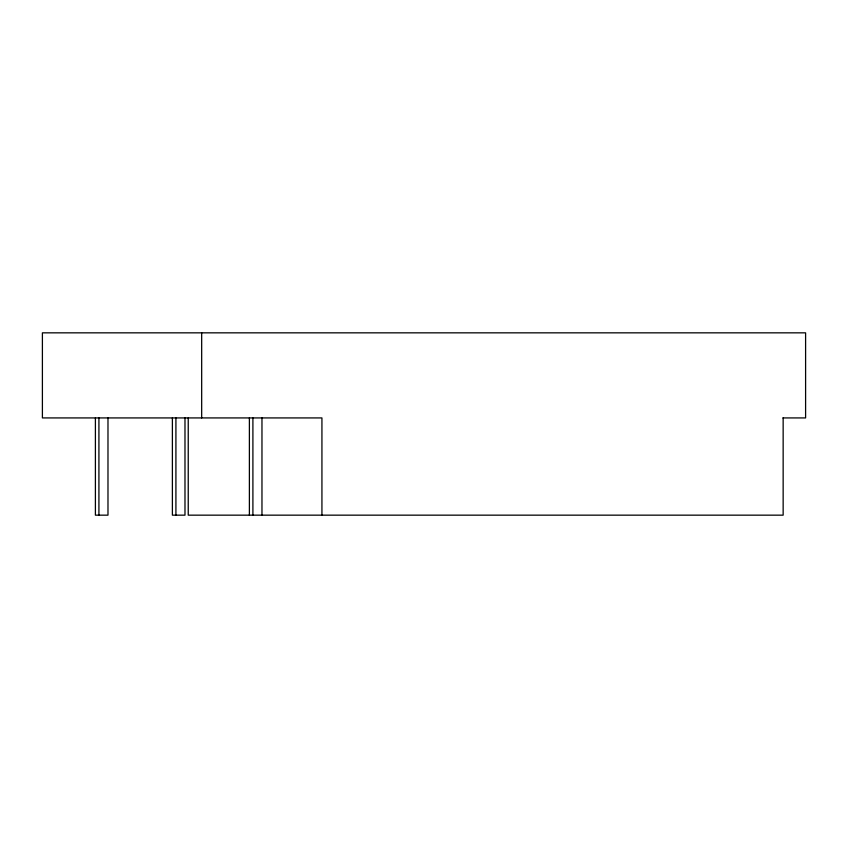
<?xml version="1.0" encoding="UTF-8"?>
<svg xmlns="http://www.w3.org/2000/svg" width="848" height="848" viewBox="0 0 848 848"><rect width="100%" height="100%" fill="white"/><g stroke="black" fill="none" stroke-linecap="round" stroke-linejoin="round"><path stroke-width="1.27" d="M782.937 417.926L805.6 417.926L805.6 332.84L42.4 332.84L42.4 417.926L321.933 417.926L321.933 515.16M783.149 417.926L783.149 515.16L188.235 515.16L188.235 417.926M261.968 417.926L261.968 515.16M252.905 417.926L252.905 515.16M249.386 417.926L249.386 515.16M201.676 332.84L201.676 417.926M184.981 417.926L184.981 515.16L172.388 515.16L172.388 417.926M175.918 417.926L175.918 515.16M107.982 417.926L107.982 515.16L95.4 515.16L95.4 417.926M98.919 417.926L98.919 515.16"/></g></svg>
